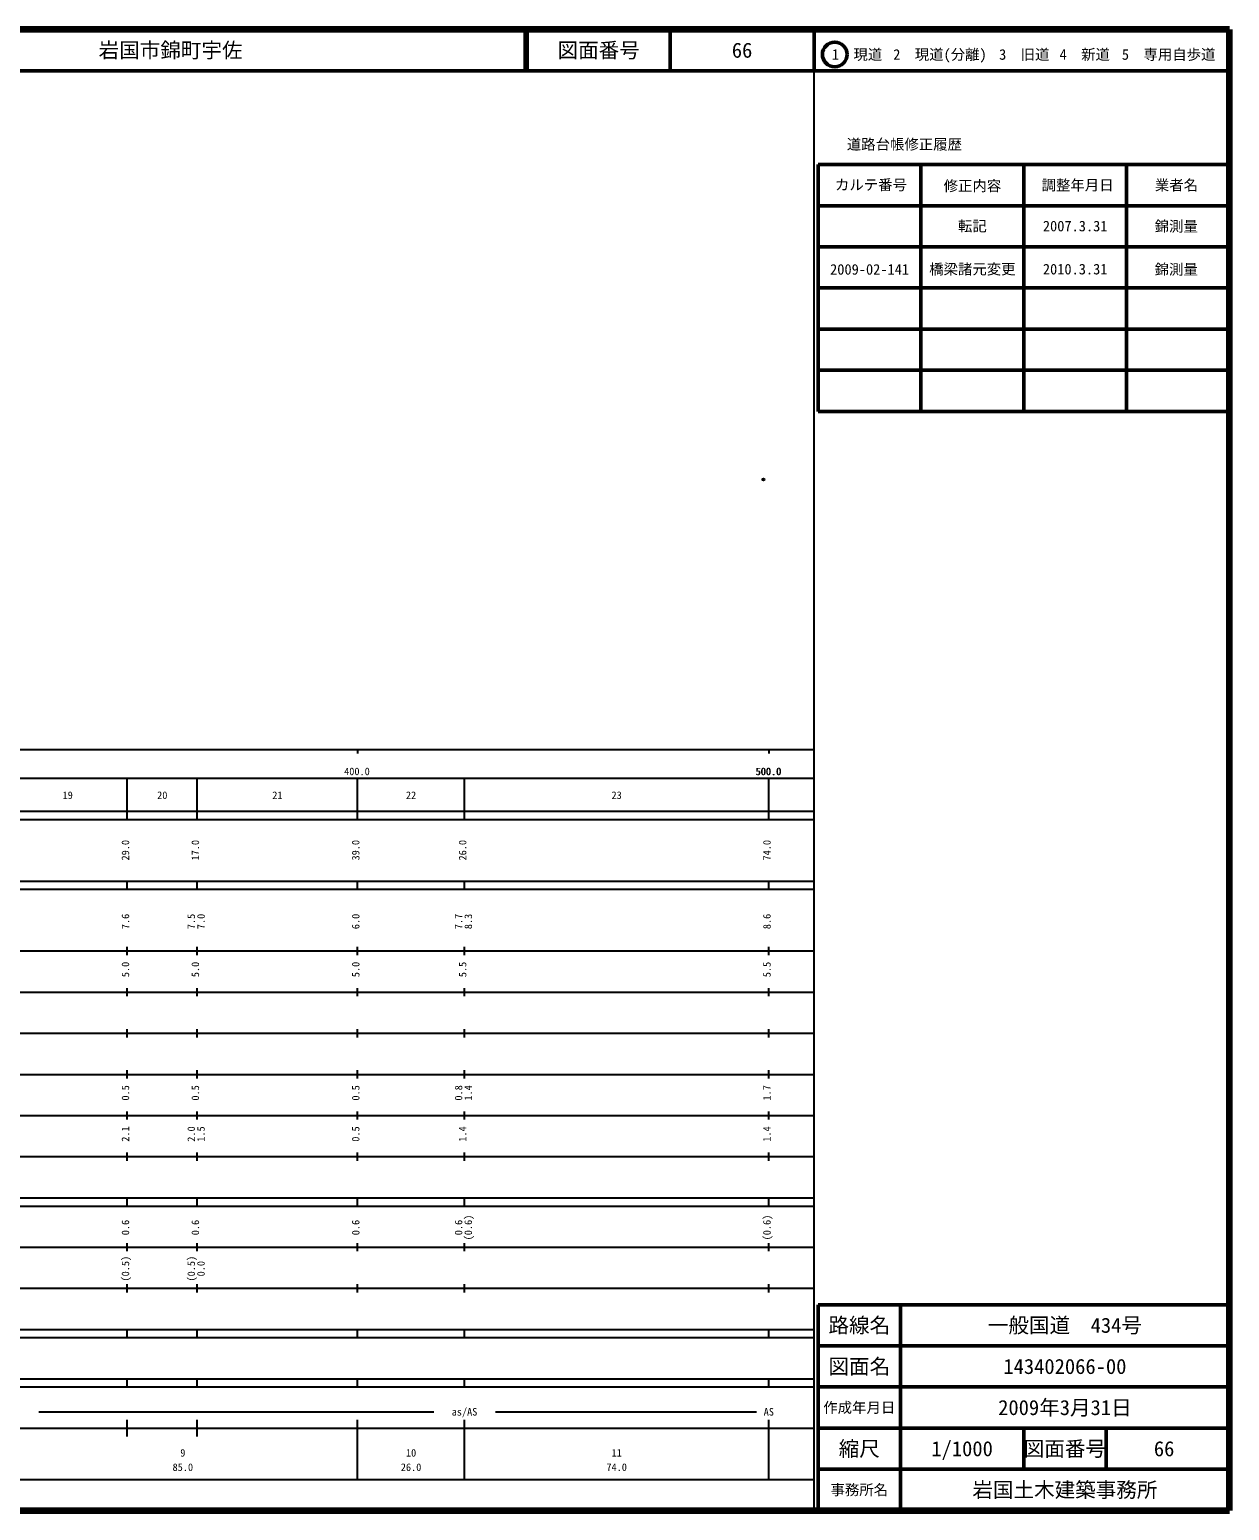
# Model space of a CAD drawing. Units: millimetres on the paper. Extents: x 40 to 680, y 20 to 380.
# Drawn here: x 388.2 to 680, y 20 to 380 of the extents above; entities that cross this region are included whole.
import ezdxf
from ezdxf.enums import TextEntityAlignment as Align

# ---------------------------------------------------------------- set-up
doc = ezdxf.new("R2010")
doc.units = ezdxf.units.MM
doc.header["$PDMODE"] = 32
doc.header["$PDSIZE"] = 0.5
doc.layers.add('M-OTRS', color=6, linetype='Continuous')
doc.layers.add('M-TTL-TXT', color=7, linetype='Continuous')
for name, color, linetype, lineweight in [('M-TTL', 2, 'Continuous', 140), ('M-TTL-BAND', 7, 'Continuous', 25), ('M-TTL-FRAM', 2, 'Continuous', 50), ('M-TTL-LINE', 7, 'Continuous', 50)]:
    doc.layers.add(name, color=color, linetype=linetype, lineweight=lineweight)
doc.styles.add('ＭＳ ゴシック', font='')
doc.styles.get('ＭＳ ゴシック').set_extended_font_data('MS Gothic')

msp = doc.modelspace()

# ---------------------------------------------------------------- linework, layer by layer
at = {"layer": 'M-OTRS'}
msp.add_point((566.672, 270.621), dxfattribs=at)
at = {"layer": 'M-TTL'}
for p, q in [((680, 380), (40, 380)), ((680, 20), (680, 380)), ((40, 20), (680, 20))]:
    msp.add_line(p, q, dxfattribs=at)
at = {"layer": 'M-TTL-BAND'}
for p, q in [((579, 20), (579, 370)), ((40, 205), (579, 205)), ((468, 205), (468, 204)), ((568, 205), (568, 204)), ((68, 198), (579, 198)), ((412, 188), (412, 198)), ((429, 188), (429, 198)), ((468, 188), (468, 198)), ((494, 188), (494, 198)), ((568, 188), (568, 198)), ((40, 190), (579, 190)), ((40, 188), (579, 188)), ((40, 173), (579, 173)), ((412, 171), (412, 173)), ((429, 171), (429, 173)), ((468, 171), (468, 173)), ((494, 171), (494, 173)), ((568, 171), (568, 173)), ((40, 171), (579, 171)), ((40, 156), (579, 156)), ((412, 155), (412, 157)), ((429, 155), (429, 157)), ((468, 155), (468, 157)), ((494, 155), (494, 157)), ((568, 155), (568, 157)), ((46, 146), (579, 146)), ((412, 145), (412, 147)), ((429, 145), (429, 147)), ((468, 145), (468, 147)), ((494, 145), (494, 147)), ((568, 145), (568, 147)), ((412, 135), (412, 137)), ((429, 135), (429, 137)), ((468, 135), (468, 137)), ((494, 135), (494, 137)), ((568, 135), (568, 137)), ((52, 136), (579, 136)), ((46, 126), (579, 126)), ((412, 125), (412, 127)), ((429, 125), (429, 127)), ((468, 125), (468, 127)), ((494, 125), (494, 127)), ((568, 125), (568, 127)), ((52, 116), (579, 116)), ((412, 115), (412, 117)), ((429, 115), (429, 117)), ((468, 115), (468, 117)), ((494, 115), (494, 117)), ((568, 115), (568, 117)), ((46, 106), (579, 106)), ((412, 105), (412, 107)), ((429, 105), (429, 107)), ((468, 105), (468, 107)), ((494, 105), (494, 107)), ((568, 105), (568, 107)), ((40, 96), (579, 96)), ((40, 94), (579, 94)), ((412, 94), (412, 96)), ((429, 94), (429, 96)), ((468, 94), (468, 96)), ((494, 94), (494, 96)), ((568, 94), (568, 96)), ((49, 84), (579, 84)), ((412, 83), (412, 85)), ((429, 83), (429, 85)), ((468, 83), (468, 85)), ((494, 83), (494, 85)), ((568, 83), (568, 85)), ((40, 74), (579, 74)), ((412, 73), (412, 75)), ((429, 73), (429, 75)), ((468, 73), (468, 75)), ((494, 73), (494, 75)), ((568, 73), (568, 75)), ((40, 64), (579, 64)), ((40, 62), (579, 62)), ((412, 62), (412, 64)), ((429, 62), (429, 64)), ((468, 62), (468, 64)), ((494, 62), (494, 64)), ((568, 62), (568, 64)), ((40, 52), (579, 52)), ((412, 50), (412, 52)), ((429, 50), (429, 52)), ((468, 50), (468, 52)), ((494, 50), (494, 52)), ((568, 50), (568, 52)), ((40, 50), (579, 50)), ((390.5, 44), (486.5, 44)), ((501.5, 44), (565, 44)), ((40, 40), (579, 40)), ((412, 38), (412, 42)), ((429, 38), (429, 42)), ((468, 27.5), (468, 42)), ((494, 27.5), (494, 42)), ((568, 27.5), (568, 42)), ((68, 27.5), (579, 27.5))]:
    msp.add_line(p, q, dxfattribs=at)
at = {"layer": 'M-TTL-FRAM'}
for p, q in [((580, 347.197), (580, 287.197)), ((580, 347.197), (680, 347.197)), ((580, 287.197), (680, 287.197)), ((680, 70), (580, 70)), ((580, 70), (580, 20))]:
    msp.add_line(p, q, dxfattribs=at)
at = {"layer": 'M-TTL-LINE'}
for p, q in [((508.747, 380), (508.747, 370)), ((509.247, 380), (509.247, 370)), ((543.997, 380), (543.997, 370)), ((579, 380), (579, 370)), ((40, 370), (680, 370)), ((605, 347.197), (605, 287.197)), ((630, 347.197), (630, 287.197)), ((655, 347.197), (655, 287.197)), ((580, 337.197), (680, 337.197)), ((580, 327.197), (680, 327.197)), ((580, 317.197), (680, 317.197)), ((580, 307.197), (680, 307.197)), ((580, 297.197), (680, 297.197)), ((600, 70), (600, 20)), ((680, 60), (580, 60)), ((680, 50), (580, 50)), ((680, 40), (580, 40)), ((630, 40), (630, 30)), ((650, 40), (650, 30)), ((680, 30), (580, 30))]:
    msp.add_line(p, q, dxfattribs=at)
msp.add_circle((584.031, 373.958), 3, dxfattribs=at)

# ---------------------------------------------------------------- texts
at = {"layer": 'M-TTL-BAND', "style": 'ＭＳ ゴシック'}
for s, p in [('400.0', (467.844, 198.195)), ('500.0', (567.844, 198.195)), ('500.0', (568, 198.195)), ('19', (397.5, 192.405)), ('20', (420.5, 192.405)), ('21', (448.5, 192.405)), ('22', (481, 192.405)), ('23', (531, 192.405)), ('as/AS', (494, 42.5)), ('AS', (568, 42.5)), ('9', (425.5, 32.523)), ('10', (481, 32.523)), ('11', (531, 32.523)), ('85.0', (425.5, 29.033)), ('26.0', (481, 29.033)), ('74.0', (531, 29.033))]:
    msp.add_text(s, height=1.833, dxfattribs=at).set_placement(p, align=Align.BOTTOM_CENTER)
for s, p in [('29.0', (413, 180.5)), ('17.0', (430, 180.5)), ('39.0', (469, 180.5)), ('26.0', (495, 180.5)), ('74.0', (569, 180.5)), ('7.6', (413, 163.174)), ('7.5', (429, 163.174)), ('7.0', (431.37, 163.174)), ('6.0', (469, 163.174)), ('7.7', (494, 163.174)), ('8.3', (496.37, 163.174)), ('8.6', (569, 163.174)), ('5.0', (413, 151.5)), ('5.0', (430, 151.5)), ('5.0', (469, 151.5)), ('5.5', (495, 151.5)), ('5.5', (569, 151.5)), ('0.5', (413, 121.5)), ('0.5', (430, 121.5)), ('0.5', (469, 121.5)), ('0.8', (494, 121.5)), ('1.4', (496.37, 121.5)), ('1.7', (569, 121.5)), ('2.1', (413, 111.5)), ('2.0', (429, 111.5)), ('1.5', (431.37, 111.5)), ('0.5', (469, 111.5)), ('1.4', (495, 111.5)), ('1.4', (569, 111.5)), ('0.6', (413, 88.764)), ('0.6', (430, 88.764)), ('0.6', (469, 88.764)), ('0.6', (494, 88.764)), ('(0.6)', (496.37, 88.764)), ('(0.6)', (569, 88.764)), ('(0.5)', (413, 78.764)), ('(0.5)', (429, 78.764)), ('0.0', (431.37, 78.764))]:
    msp.add_text(s, height=1.833, rotation=90, dxfattribs=at).set_placement(p, align=Align.BOTTOM_CENTER)
at = {"layer": 'M-TTL-TXT', "style": 'ＭＳ ゴシック'}
msp.add_text('岩国市錦町宇佐', height=3.666, dxfattribs=at).set_placement((405.024, 375), align=Align.MIDDLE_LEFT)
for s, height, p in [('図面番号', 3.666, (526.622, 375)), ('66', 3.666, (561.497, 375)), ('1\u3000現道', 2.566, (589.448, 373.958)), ('2\u3000現道(分離)', 2.566, (609.619, 373.958)), ('3\u3000旧道', 2.566, (630.121, 373.958)), ('4\u3000新道', 2.566, (644.824, 373.958)), ('5\u3000専用自歩道', 2.566, (665.228, 373.958)), ('道路台帳修正履歴', 2.566, (600.968, 352.113)), ('カルテ番号', 2.566, (592.839, 342.277)), ('修正内容', 2.566, (617.509, 342.023)), ('調整年月日', 2.566, (643.089, 342.197)), ('業者名', 2.566, (667.134, 342.197)), ('転記', 2.566, (617.5, 332.245)), ('2007.3.31', 2.566, (642.5, 332.245)), ('錦測量', 2.566, (667.077, 332.189)), ('2009-02-141', 2.566, (592.5, 321.713)), ('橋梁諸元変更', 2.566, (617.5, 321.77)), ('2010.3.31', 2.566, (642.5, 321.77)), ('錦測量', 2.566, (667.077, 321.713)), ('路線名', 3.666, (590, 65)), ('路線名', 3.666, (590, 65)), ('一般国道\u3000434号', 3.666, (640, 65)), ('図面名', 3.666, (590, 55)), ('図面名', 3.666, (590, 55)), ('143402066-00', 3.666, (640, 55)), ('2009年3月31日', 3.666, (640, 45)), ('作成年月日', 2.566, (590, 45)), ('作成年月日', 2.566, (590, 45)), ('縮尺', 3.666, (590, 35)), ('縮尺', 3.666, (590, 35)), ('1/1000', 3.666, (615, 35)), ('図面番号', 3.666, (640, 35)), ('図面番号', 3.666, (640, 35)), ('66', 3.666, (664.125, 35)), ('事務所名', 2.566, (590, 25)), ('事務所名', 2.566, (590, 25)), ('岩国土木建築事務所', 3.666, (640, 25))]:
    msp.add_text(s, height=height, dxfattribs=at).set_placement(p, align=Align.MIDDLE_CENTER)

doc.saveas('drawing.dxf')
